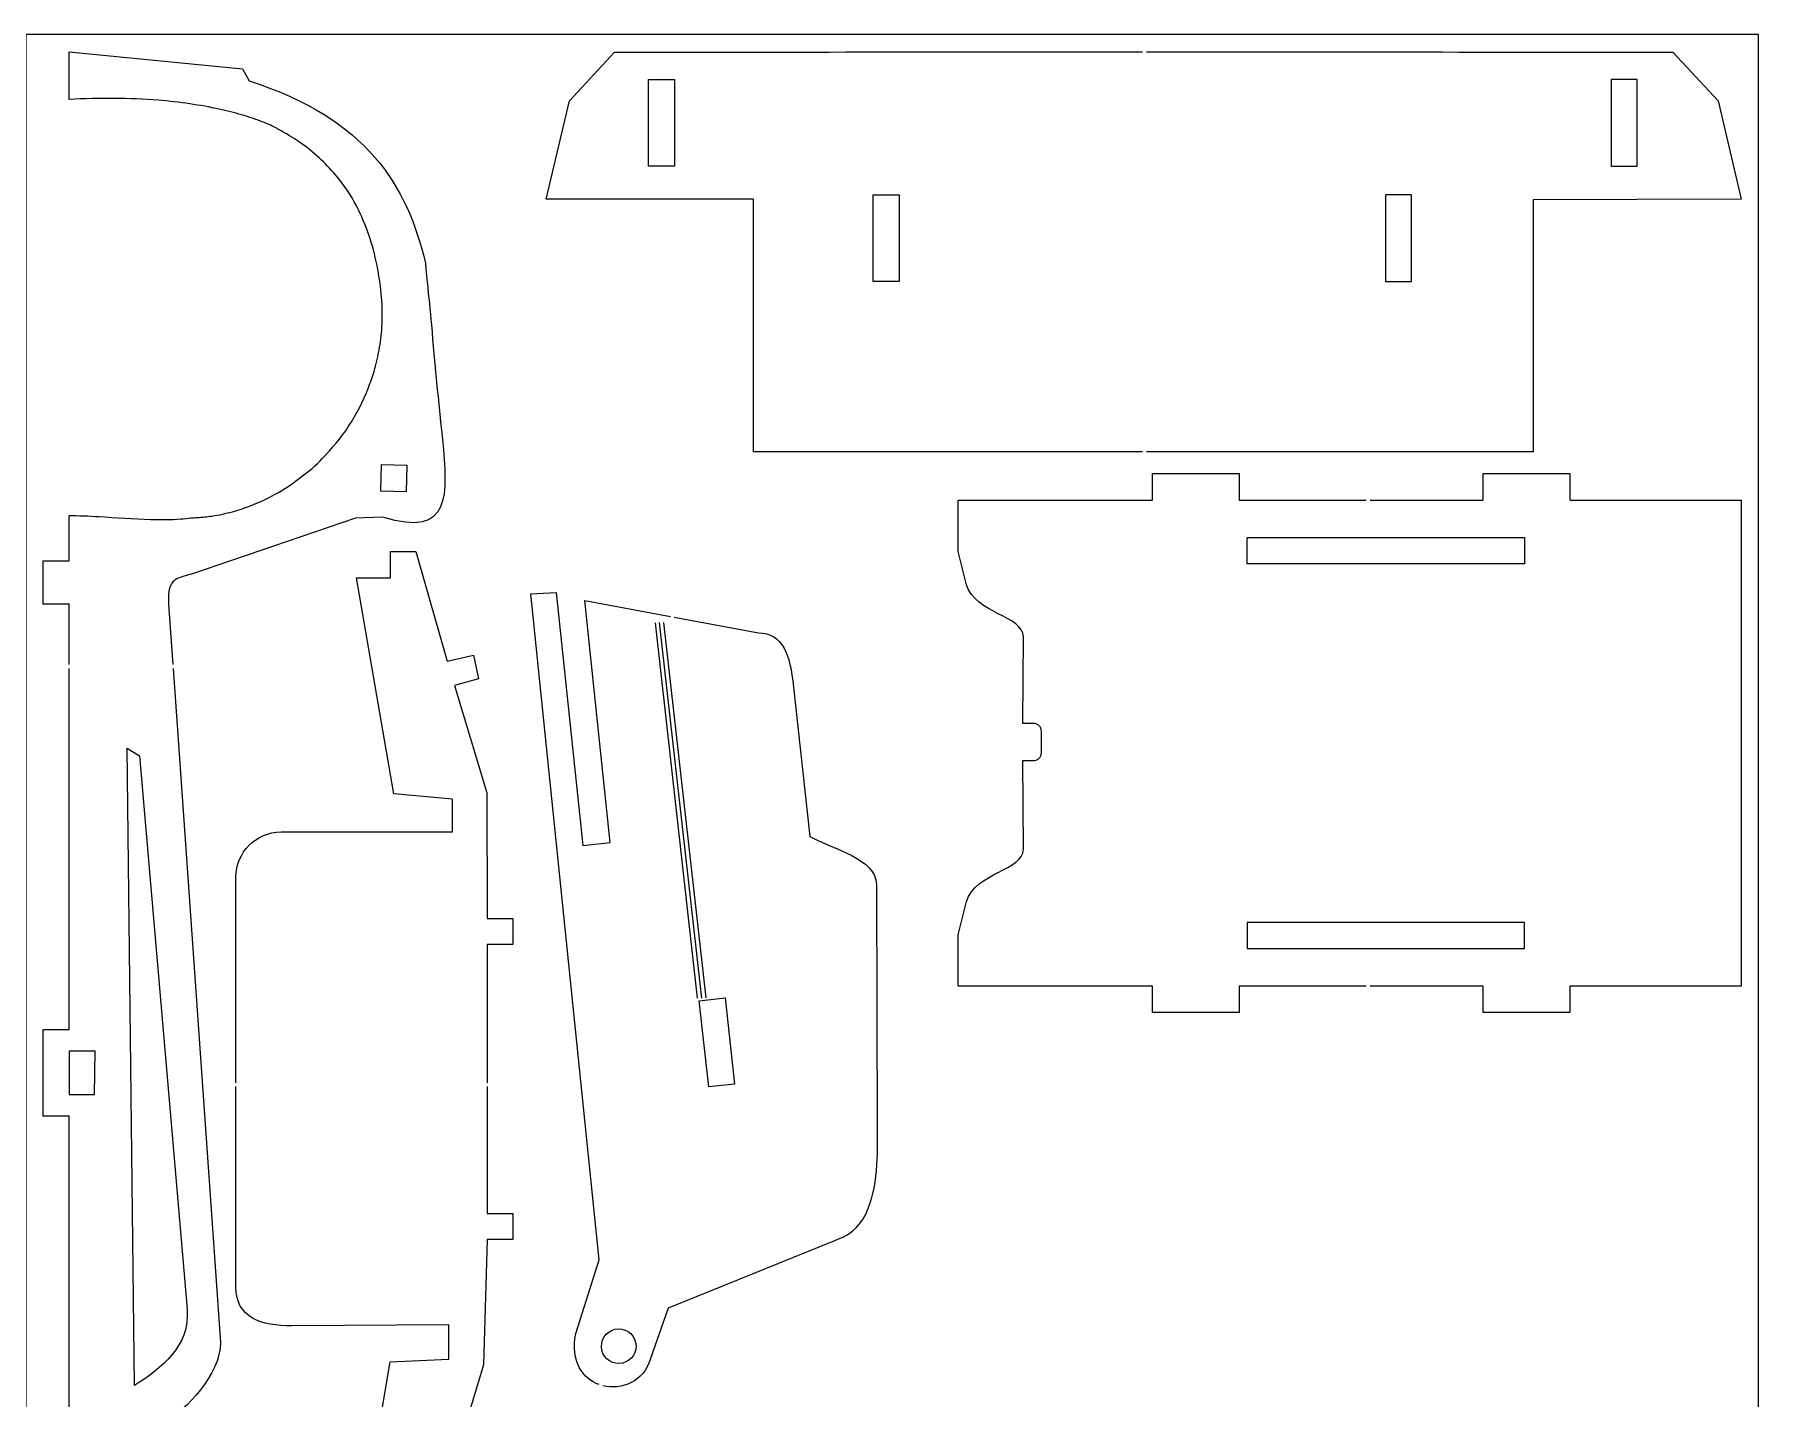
# Model space of a CAD drawing. Header units: centimetres. Extents: x -36.3 to 43.7, y -27.7 to 32.3.
# Drawn here: x 23.75 to 43.65, y 16.59 to 32.33 of the extents above; entities that cross this region are included whole.
import ezdxf

# ---------------------------------------------------------------- set-up
doc = ezdxf.new("R2010")
doc.units = ezdxf.units.CM
doc.header["$MEASUREMENT"] = 0
doc.layers.add('layer 1', color=7, linetype='Continuous')

msp = doc.modelspace()

# ---------------------------------------------------------------- linework, layer by layer
at = {"layer": 'layer 1', "color": 250, "lineweight": 20}
msp.add_open_spline([(23.65371, 2.33283), (23.65371, 2.33283), (23.65371, 32.33283), (23.65371, 32.33283), (23.65371, 32.33283), (43.65371, 32.33283), (43.65371, 32.33283), (43.65371, 32.33283), (43.65371, 2.33283), (43.65371, 2.33283), (43.65371, 2.33283), (23.65371, 2.33283), (23.65371, 2.33283)], degree=3, knots=[0, 0, 0, 0, 0.25, 0.25, 0.25, 0.5, 0.5, 0.5, 0.75, 0.75, 0.75, 1, 1, 1, 1], dxfattribs=at)
at = {"layer": 'layer 1', "color": 250, "lineweight": 9}
for points, knots in [([(24.15466, 25.06369), (24.15466, 25.06369), (24.15466, 25.75914), (24.15466, 25.75914), (24.15466, 25.75914), (23.85371, 25.75914), (23.85371, 25.75914), (23.85371, 25.75914), (23.85371, 26.25914), (23.85371, 26.25914), (23.85371, 26.25914), (24.15466, 26.25914), (24.15466, 26.25914), (24.15466, 26.25914), (24.15466, 26.78188), (24.15466, 26.78188), (24.26189, 26.78035), (24.37702, 26.776), (24.49553, 26.7691), (24.6927, 26.75763), (24.89929, 26.74128), (25.09461, 26.73566), (25.21574, 26.73217), (25.33312, 26.7338), (25.44119, 26.742), (25.48095, 26.74501), (25.51989, 26.7514), (25.55668, 26.75521), (25.5828, 26.75791), (25.60639, 26.75448), (25.63092, 26.75799), (25.68963, 26.75992), (25.74555, 26.76733), (25.79936, 26.77516), (25.88441, 26.78753), (25.96403, 26.80413), (26.03947, 26.82548), (26.17578, 26.86407), (26.29893, 26.91271), (26.41738, 26.96784), (26.56518, 27.03664), (26.69852, 27.12151), (26.83288, 27.22587), (26.91495, 27.28961), (27.00161, 27.3549), (27.07997, 27.44502), (27.29892, 27.66083), (27.48428, 27.93298), (27.60846, 28.25897), (27.63157, 28.31966), (27.65671, 28.38117), (27.67442, 28.44646), (27.69605, 28.52624), (27.71676, 28.60708), (27.73237, 28.6905), (27.74034, 28.73309), (27.74363, 28.77818), (27.75201, 28.82041), (27.75633, 28.86561), (27.76187, 28.90955), (27.76435, 28.9535), (27.77791, 29.19334), (27.75524, 29.41609), (27.71644, 29.62209), (27.67081, 29.86428), (27.59845, 30.09576), (27.49401, 30.30725), (27.43159, 30.43366), (27.3587, 30.55366), (27.27034, 30.66261), (27.15839, 30.80066), (27.02926, 30.93181), (26.87712, 31.04454), (26.81269, 31.09228), (26.74332, 31.13785), (26.67208, 31.18118), (26.64183, 31.19958), (26.6096, 31.21307), (26.57992, 31.23352), (26.5692, 31.23806), (26.55895, 31.24479), (26.54828, 31.25038), (26.52631, 31.26188), (26.50378, 31.27342), (26.48064, 31.28471), (26.44328, 31.30295), (26.40333, 31.3176), (26.36234, 31.33357), (26.29438, 31.36006), (26.22048, 31.38342), (26.1444, 31.40541), (26.06145, 31.42938), (25.97556, 31.45166), (25.88522, 31.47117), (25.66823, 31.51804), (25.43153, 31.55377), (25.18386, 31.57363), (24.85127, 31.6003), (24.49944, 31.60073), (24.15466, 31.58292), (24.15466, 31.58292), (24.15466, 32.13283), (24.15466, 32.13283), (24.15466, 32.13283), (26.15466, 31.93749), (26.15466, 31.93749), (26.15466, 31.93749), (26.23132, 31.79731), (26.23132, 31.79731), (27.60062, 31.35973), (28.05411, 30.57672), (28.26442, 29.70725), (28.26518, 29.70412), (28.2656, 29.70089), (28.26587, 29.69763), (28.26632, 29.69226), (28.26641, 29.68676), (28.26694, 29.6813), (28.26872, 29.66324), (28.27053, 29.6447), (28.27219, 29.62728), (28.27716, 29.57501), (28.28184, 29.52484), (28.28721, 29.47251), (28.3041, 29.30812), (28.32049, 29.1436), (28.33476, 28.98273), (28.37437, 28.53635), (28.4144, 28.10219), (28.46346, 27.65696), (28.51701, 27.0345), (28.57761, 26.50782), (27.77391, 26.76301), (27.77391, 26.76301), (27.45747, 26.74942), (27.45747, 26.74942), (27.45747, 26.74942), (25.56551, 26.10595), (25.56551, 26.10595), (25.37394, 26.04428), (25.27351, 26.0581), (25.3055, 25.70208), (25.3055, 25.70208), (25.35063, 25.06204), (25.35063, 25.06204)], [0, 0, 0, 0, 0.02083333, 0.02083333, 0.02083333, 0.04166667, 0.04166667, 0.04166667, 0.0625, 0.0625, 0.0625, 0.08333333, 0.08333333, 0.08333333, 0.10416667, 0.10416667, 0.10416667, 0.125, 0.125, 0.125, 0.14583333, 0.14583333, 0.14583333, 0.16666667, 0.16666667, 0.16666667, 0.1875, 0.1875, 0.1875, 0.20833333, 0.20833333, 0.20833333, 0.22916667, 0.22916667, 0.22916667, 0.25, 0.25, 0.25, 0.27083333, 0.27083333, 0.27083333, 0.29166667, 0.29166667, 0.29166667, 0.3125, 0.3125, 0.3125, 0.33333333, 0.33333333, 0.33333333, 0.35416667, 0.35416667, 0.35416667, 0.375, 0.375, 0.375, 0.39583333, 0.39583333, 0.39583333, 0.41666667, 0.41666667, 0.41666667, 0.4375, 0.4375, 0.4375, 0.45833333, 0.45833333, 0.45833333, 0.47916667, 0.47916667, 0.47916667, 0.5, 0.5, 0.5, 0.52083333, 0.52083333, 0.52083333, 0.54166667, 0.54166667, 0.54166667, 0.5625, 0.5625, 0.5625, 0.58333333, 0.58333333, 0.58333333, 0.60416667, 0.60416667, 0.60416667, 0.625, 0.625, 0.625, 0.64583333, 0.64583333, 0.64583333, 0.66666667, 0.66666667, 0.66666667, 0.6875, 0.6875, 0.6875, 0.70833333, 0.70833333, 0.70833333, 0.72916667, 0.72916667, 0.72916667, 0.75, 0.75, 0.75, 0.77083333, 0.77083333, 0.77083333, 0.79166667, 0.79166667, 0.79166667, 0.8125, 0.8125, 0.8125, 0.83333333, 0.83333333, 0.83333333, 0.85416667, 0.85416667, 0.85416667, 0.875, 0.875, 0.875, 0.89583333, 0.89583333, 0.89583333, 0.91666667, 0.91666667, 0.91666667, 0.9375, 0.9375, 0.9375, 0.95833333, 0.95833333, 0.95833333, 0.97916667, 0.97916667, 0.97916667, 1, 1, 1, 1]), ([(36.54504, 27.51673), (35.05455, 27.51673), (33.56812, 27.51673), (32.05371, 27.51673), (32.05371, 27.51673), (32.05371, 30.43232), (32.05371, 30.43232), (32.05371, 30.43232), (29.6615, 30.43232), (29.6615, 30.43232), (29.6615, 30.43232), (29.92907, 31.56833), (29.92907, 31.56833), (29.92907, 31.56833), (30.44864, 32.1278), (30.44864, 32.1278), (32.43008, 32.13015), (34.59065, 32.13283), (36.54504, 32.13283)], [0, 0, 0, 0, 0.16666667, 0.16666667, 0.16666667, 0.33333333, 0.33333333, 0.33333333, 0.5, 0.5, 0.5, 0.66666667, 0.66666667, 0.66666667, 0.83333333, 0.83333333, 0.83333333, 1, 1, 1, 1]), ([(36.59004, 32.13283), (38.52747, 32.13282), (40.70232, 32.13013), (42.66657, 32.1278), (42.66657, 32.1278), (43.18614, 31.56833), (43.18614, 31.56833), (43.18614, 31.56833), (43.45371, 30.43232), (43.45371, 30.43232), (43.45371, 30.43232), (41.05371, 30.42583), (41.05371, 30.42583), (41.05371, 30.42583), (41.05371, 27.51673), (41.05371, 27.51673), (39.55653, 27.51673), (38.06358, 27.51673), (36.59004, 27.51673)], [0, 0, 0, 0, 0.16666667, 0.16666667, 0.16666667, 0.33333333, 0.33333333, 0.33333333, 0.5, 0.5, 0.5, 0.66666667, 0.66666667, 0.66666667, 0.83333333, 0.83333333, 0.83333333, 1, 1, 1, 1]), ([(31.14122, 31.8123), (31.14122, 31.8123), (30.84122, 31.8123), (30.84122, 31.8123), (30.84122, 31.8123), (30.84122, 30.8123), (30.84122, 30.8123), (30.84122, 30.8123), (31.14122, 30.8123), (31.14122, 30.8123), (31.14122, 30.8123), (31.14122, 31.8123), (31.14122, 31.8123)], [0, 0, 0, 0, 0.25, 0.25, 0.25, 0.5, 0.5, 0.5, 0.75, 0.75, 0.75, 1, 1, 1, 1]), ([(41.9514, 31.8123), (41.9514, 31.8123), (42.2514, 31.8123), (42.2514, 31.8123), (42.2514, 31.8123), (42.2514, 30.8123), (42.2514, 30.8123), (42.2514, 30.8123), (41.9514, 30.8123), (41.9514, 30.8123), (41.9514, 30.8123), (41.9514, 31.8123), (41.9514, 31.8123)], [0, 0, 0, 0, 0.25, 0.25, 0.25, 0.5, 0.5, 0.5, 0.75, 0.75, 0.75, 1, 1, 1, 1]), ([(33.73596, 30.4834), (33.73596, 30.4834), (33.43596, 30.4834), (33.43596, 30.4834), (33.43596, 30.4834), (33.43596, 29.4834), (33.43596, 29.4834), (33.43596, 29.4834), (33.73596, 29.4834), (33.73596, 29.4834), (33.73596, 29.4834), (33.73596, 30.4834), (33.73596, 30.4834)], [0, 0, 0, 0, 0.25, 0.25, 0.25, 0.5, 0.5, 0.5, 0.75, 0.75, 0.75, 1, 1, 1, 1]), ([(39.34826, 30.4834), (39.34826, 30.4834), (39.64826, 30.4834), (39.64826, 30.4834), (39.64826, 30.4834), (39.64826, 29.4834), (39.64826, 29.4834), (39.64826, 29.4834), (39.34826, 29.4834), (39.34826, 29.4834), (39.34826, 29.4834), (39.34826, 30.4834), (39.34826, 30.4834)], [0, 0, 0, 0, 0.25, 0.25, 0.25, 0.5, 0.5, 0.5, 0.75, 0.75, 0.75, 1, 1, 1, 1]), ([(27.7465, 27.06636), (27.7465, 27.06636), (27.75372, 27.36628), (27.75372, 27.36628), (27.75372, 27.36628), (28.05363, 27.35905), (28.05363, 27.35905), (28.05363, 27.35905), (28.0464, 27.05915), (28.0464, 27.05915), (28.0464, 27.05915), (27.7465, 27.06636), (27.7465, 27.06636)], [0, 0, 0, 0, 0.25, 0.25, 0.25, 0.5, 0.5, 0.5, 0.75, 0.75, 0.75, 1, 1, 1, 1]), ([(39.12497, 21.34985), (39.12497, 21.34985), (37.6599, 21.34985), (37.6599, 21.34985), (37.6599, 21.34985), (37.6599, 21.04445), (37.6599, 21.04445), (37.6599, 21.04445), (36.6599, 21.04445), (36.6599, 21.04445), (36.6599, 21.04445), (36.6599, 21.34985), (36.6599, 21.34985), (36.6599, 21.34985), (34.41417, 21.34985), (34.41417, 21.34985), (34.41417, 21.34985), (34.41417, 21.94287), (34.41417, 21.94287), (34.41417, 21.94287), (34.51057, 22.32623), (34.51057, 22.32623), (34.61454, 22.66475), (35.16916, 22.68322), (35.16797, 22.92887), (35.16797, 22.92887), (35.16301, 23.95285), (35.16301, 23.95285), (35.16301, 23.95285), (35.28732, 23.95285), (35.28732, 23.95285), (35.33656, 23.95285), (35.37696, 23.99348), (35.37696, 24.04316), (35.37696, 24.12561), (35.37696, 24.20806), (35.37696, 24.29051), (35.37696, 24.34019), (35.33663, 24.38082), (35.28732, 24.38082), (35.28732, 24.38082), (35.16301, 24.38082), (35.16301, 24.38082), (35.16301, 24.38082), (35.16797, 25.38006), (35.16797, 25.38006), (35.16918, 25.62571), (34.61454, 25.64418), (34.51057, 25.9827), (34.51057, 25.9827), (34.41417, 26.36605), (34.41417, 26.36605), (34.41417, 26.36605), (34.41417, 26.95908), (34.41417, 26.95908), (34.41417, 26.95908), (36.6599, 26.95908), (36.6599, 26.95908), (36.6599, 26.95908), (36.6599, 27.26448), (36.6599, 27.26448), (36.6599, 27.26448), (37.6599, 27.26448), (37.6599, 27.26448), (37.6599, 27.26448), (37.6599, 26.95908), (37.6599, 26.95908), (37.6599, 26.95908), (39.12497, 26.95908), (39.12497, 26.95908)], [0, 0, 0, 0, 0.04347826, 0.04347826, 0.04347826, 0.08695652, 0.08695652, 0.08695652, 0.13043478, 0.13043478, 0.13043478, 0.17391304, 0.17391304, 0.17391304, 0.2173913, 0.2173913, 0.2173913, 0.26086957, 0.26086957, 0.26086957, 0.30434783, 0.30434783, 0.30434783, 0.34782609, 0.34782609, 0.34782609, 0.39130435, 0.39130435, 0.39130435, 0.43478261, 0.43478261, 0.43478261, 0.47826087, 0.47826087, 0.47826087, 0.52173913, 0.52173913, 0.52173913, 0.56521739, 0.56521739, 0.56521739, 0.60869565, 0.60869565, 0.60869565, 0.65217391, 0.65217391, 0.65217391, 0.69565217, 0.69565217, 0.69565217, 0.73913043, 0.73913043, 0.73913043, 0.7826087, 0.7826087, 0.7826087, 0.82608696, 0.82608696, 0.82608696, 0.86956522, 0.86956522, 0.86956522, 0.91304348, 0.91304348, 0.91304348, 0.95652174, 0.95652174, 0.95652174, 1, 1, 1, 1]), ([(39.16997, 26.95908), (39.16997, 26.95908), (40.47541, 26.95908), (40.47541, 26.95908), (40.47541, 26.95908), (40.47541, 27.26448), (40.47541, 27.26448), (40.47541, 27.26448), (41.47541, 27.26448), (41.47541, 27.26448), (41.47541, 27.26448), (41.47541, 26.95908), (41.47541, 26.95908), (41.47541, 26.95908), (43.45371, 26.95908), (43.45371, 26.95908), (43.45371, 25.02934), (43.45371, 23.27959), (43.45371, 21.34985), (43.45371, 21.34985), (41.47541, 21.34985), (41.47541, 21.34985), (41.47541, 21.34985), (41.47541, 21.04445), (41.47541, 21.04445), (41.47541, 21.04445), (40.47541, 21.04445), (40.47541, 21.04445), (40.47541, 21.04445), (40.47541, 21.34985), (40.47541, 21.34985), (40.47541, 21.34985), (39.16997, 21.34985), (39.16997, 21.34985)], [0, 0, 0, 0, 0.09090909, 0.09090909, 0.09090909, 0.18181818, 0.18181818, 0.18181818, 0.27272727, 0.27272727, 0.27272727, 0.36363636, 0.36363636, 0.36363636, 0.45454545, 0.45454545, 0.45454545, 0.54545455, 0.54545455, 0.54545455, 0.63636364, 0.63636364, 0.63636364, 0.72727273, 0.72727273, 0.72727273, 0.81818182, 0.81818182, 0.81818182, 0.90909091, 0.90909091, 0.90909091, 1, 1, 1, 1]), ([(40.95294, 26.52636), (40.95294, 26.52636), (37.75294, 26.52636), (37.75294, 26.52636), (37.75294, 26.52636), (37.75294, 26.22408), (37.75294, 26.22408), (37.75294, 26.22408), (40.95294, 26.22408), (40.95294, 26.22408), (40.95294, 26.22408), (40.95294, 26.52636), (40.95294, 26.52636)], [0, 0, 0, 0, 0.25, 0.25, 0.25, 0.5, 0.5, 0.5, 0.75, 0.75, 0.75, 1, 1, 1, 1]), ([(26.07822, 20.23485), (26.07822, 20.23485), (26.07822, 22.60737), (26.07822, 22.60737), (26.07822, 22.89429), (26.31297, 23.12903), (26.59988, 23.12903), (26.59988, 23.12903), (28.57822, 23.12903), (28.57822, 23.12903), (28.57822, 23.12903), (28.57822, 23.50858), (28.57822, 23.50858), (28.57822, 23.50858), (27.8999, 23.56757), (27.8999, 23.56757), (27.8999, 23.56757), (27.4723, 26.0619), (27.4723, 26.0619), (27.4723, 26.0619), (27.86427, 26.0619), (27.86427, 26.0619), (27.86427, 26.0619), (27.86427, 26.36668), (27.86427, 26.36668), (27.86427, 26.36668), (28.15527, 26.36478), (28.15527, 26.36478), (28.15527, 26.36478), (28.51754, 25.0998), (28.51754, 25.0998), (28.51754, 25.0998), (28.82043, 25.17107), (28.82043, 25.17107), (28.82043, 25.17107), (28.87982, 24.89788), (28.87982, 24.89788), (28.87982, 24.89788), (28.60069, 24.82067), (28.60069, 24.82067), (28.60069, 24.82067), (28.97318, 23.57903), (28.97318, 23.57903), (28.97318, 23.57903), (28.97822, 22.13118), (28.97822, 22.13118), (28.97822, 22.13118), (29.27635, 22.13118), (29.27635, 22.13118), (29.27635, 22.13118), (29.27635, 21.83118), (29.27635, 21.83118), (29.27635, 21.83118), (28.97822, 21.83118), (28.97822, 21.83118), (28.97822, 21.83118), (28.97822, 20.23485), (28.97822, 20.23485)], [0, 0, 0, 0, 0.05263158, 0.05263158, 0.05263158, 0.10526316, 0.10526316, 0.10526316, 0.15789474, 0.15789474, 0.15789474, 0.21052632, 0.21052632, 0.21052632, 0.26315789, 0.26315789, 0.26315789, 0.31578947, 0.31578947, 0.31578947, 0.36842105, 0.36842105, 0.36842105, 0.42105263, 0.42105263, 0.42105263, 0.47368421, 0.47368421, 0.47368421, 0.52631579, 0.52631579, 0.52631579, 0.57894737, 0.57894737, 0.57894737, 0.63157895, 0.63157895, 0.63157895, 0.68421053, 0.68421053, 0.68421053, 0.73684211, 0.73684211, 0.73684211, 0.78947368, 0.78947368, 0.78947368, 0.84210526, 0.84210526, 0.84210526, 0.89473684, 0.89473684, 0.89473684, 0.94736842, 0.94736842, 0.94736842, 1, 1, 1, 1]), ([(30.27002, 16.75095), (30.08206, 16.81869), (29.93889, 17.01377), (30.00155, 17.34211), (30.00155, 17.34211), (30.27349, 18.18955), (30.27349, 18.18955), (30.27349, 18.18955), (29.48463, 25.87638), (29.48463, 25.87638), (29.48463, 25.87638), (29.77509, 25.89244), (29.77509, 25.89244), (29.77509, 25.89244), (30.08217, 22.97258), (30.08217, 22.97258), (30.08217, 22.97258), (30.40041, 23.00605), (30.40041, 23.00605), (30.40041, 23.00605), (30.10673, 25.79861), (30.10673, 25.79861), (30.10673, 25.79861), (31.0936, 25.61538), (31.0936, 25.61538)], [0, 0, 0, 0, 0.125, 0.125, 0.125, 0.25, 0.25, 0.25, 0.375, 0.375, 0.375, 0.5, 0.5, 0.5, 0.625, 0.625, 0.625, 0.75, 0.75, 0.75, 0.875, 0.875, 0.875, 1, 1, 1, 1]), ([(31.13801, 25.60717), (31.13801, 25.60717), (32.11106, 25.42754), (32.11106, 25.42754), (32.38977, 25.41877), (32.47507, 25.1903), (32.51381, 24.8002), (32.51381, 24.8002), (32.70429, 23.07597), (32.70429, 23.07597), (32.97476, 22.93156), (33.47122, 22.81681), (33.47191, 22.52442), (33.47191, 22.52442), (33.47891, 19.65905), (33.47891, 19.65905), (33.48579, 19.36442), (33.47956, 18.94302), (33.31512, 18.66134), (33.18705, 18.49194), (33.14762, 18.47168), (32.98869, 18.41083), (32.98869, 18.41083), (31.06898, 17.63232), (31.06898, 17.63232), (31.06898, 17.63232), (30.86114, 17.0426), (30.86114, 17.0426), (30.78782, 16.78812), (30.53059, 16.6837), (30.31397, 16.7376)], [0, 0, 0, 0, 0.1, 0.1, 0.1, 0.2, 0.2, 0.2, 0.3, 0.3, 0.3, 0.4, 0.4, 0.4, 0.5, 0.5, 0.5, 0.6, 0.6, 0.6, 0.7, 0.7, 0.7, 0.8, 0.8, 0.8, 0.9, 0.9, 0.9, 1, 1, 1, 1]), ([(27.73663, 11.09409), (27.74784, 11.22155), (27.75375, 11.35272), (27.7514, 11.49458), (27.74788, 11.60918), (27.74, 11.73722), (27.72596, 11.8442), (27.68494, 12.15656), (27.60085, 12.44076), (27.47018, 12.68938), (27.36918, 12.88155), (27.23956, 13.05196), (27.08524, 13.20111), (26.83953, 13.43858), (26.52028, 13.61306), (26.15896, 13.74568), (25.99444, 13.80607), (25.81806, 13.84853), (25.63034, 13.88478), (25.4579, 13.91807), (25.2754, 13.94402), (25.08185, 13.96057), (24.96391, 13.97066), (24.84185, 13.97856), (24.71551, 13.98252), (24.5373, 13.98812), (24.35051, 13.98694), (24.15466, 13.98188), (24.15466, 13.98188), (24.15466, 14.48733), (24.15466, 14.48733), (24.15466, 14.48733), (23.85371, 14.48733), (23.85371, 14.48733), (23.85371, 14.48733), (23.85371, 14.98733), (23.85371, 14.98733), (23.85371, 14.98733), (24.15466, 14.98733), (24.15466, 14.98733), (24.15466, 14.98733), (24.15466, 15.41405), (24.15466, 15.41405), (24.15466, 15.41405), (24.45437, 15.41405), (24.45437, 15.41405), (24.45437, 15.41405), (24.45437, 15.94368), (24.45437, 15.94368), (24.45437, 15.94368), (24.15466, 15.94368), (24.15466, 15.94368), (24.15466, 15.94368), (24.15466, 19.84851), (24.15466, 19.84851), (24.15466, 19.84851), (23.85371, 19.84851), (23.85371, 19.84851), (23.85371, 19.84851), (23.85371, 20.84851), (23.85371, 20.84851), (23.85371, 20.84851), (24.15466, 20.84851), (24.15466, 20.84851), (24.15466, 20.84851), (24.15466, 25.01703), (24.15466, 25.01703)], [0, 0, 0, 0, 0.04545455, 0.04545455, 0.04545455, 0.09090909, 0.09090909, 0.09090909, 0.13636364, 0.13636364, 0.13636364, 0.18181818, 0.18181818, 0.18181818, 0.22727273, 0.22727273, 0.22727273, 0.27272727, 0.27272727, 0.27272727, 0.31818182, 0.31818182, 0.31818182, 0.36363636, 0.36363636, 0.36363636, 0.40909091, 0.40909091, 0.40909091, 0.45454545, 0.45454545, 0.45454545, 0.5, 0.5, 0.5, 0.54545455, 0.54545455, 0.54545455, 0.59090909, 0.59090909, 0.59090909, 0.63636364, 0.63636364, 0.63636364, 0.68181818, 0.68181818, 0.68181818, 0.72727273, 0.72727273, 0.72727273, 0.77272727, 0.77272727, 0.77272727, 0.81818182, 0.81818182, 0.81818182, 0.86363636, 0.86363636, 0.86363636, 0.90909091, 0.90909091, 0.90909091, 0.95454545, 0.95454545, 0.95454545, 1, 1, 1, 1]), ([(25.3538, 25.01704), (25.3538, 25.01704), (25.90231, 17.23757), (25.90231, 17.23757), (25.89654, 16.85704), (25.49178, 16.45453), (25.28532, 16.3388), (25.28532, 16.3388), (25.86275, 14.79591), (25.86275, 14.79591), (27.23977, 14.46666), (28.34722, 13.027), (28.422, 11.60928), (28.43128, 11.43345), (28.43057, 11.26468), (28.41971, 11.10241)], [0, 0, 0, 0, 0.2, 0.2, 0.2, 0.4, 0.4, 0.4, 0.6, 0.6, 0.6, 0.8, 0.8, 0.8, 1, 1, 1, 1]), ([(25.51523, 17.62314), (25.51523, 17.62314), (24.9654, 24.00938), (24.9654, 24.00938), (24.9654, 24.00938), (24.82529, 24.09769), (24.82529, 24.09769), (24.82529, 24.09769), (24.90894, 16.7399), (24.90894, 16.7399), (25.21972, 16.94496), (25.55226, 17.19297), (25.51523, 17.62314)], [0, 0, 0, 0, 0.25, 0.25, 0.25, 0.5, 0.5, 0.5, 0.75, 0.75, 0.75, 1, 1, 1, 1]), ([(40.95294, 21.78257), (40.95294, 21.78257), (37.75294, 21.78257), (37.75294, 21.78257), (37.75294, 21.78257), (37.75294, 22.08484), (37.75294, 22.08484), (37.75294, 22.08484), (40.95294, 22.08484), (40.95294, 22.08484), (40.95294, 22.08484), (40.95294, 21.78257), (40.95294, 21.78257)], [0, 0, 0, 0, 0.25, 0.25, 0.25, 0.5, 0.5, 0.5, 0.75, 0.75, 0.75, 1, 1, 1, 1]), ([(31.53654, 20.18659), (31.53654, 20.18659), (31.83466, 20.2197), (31.83466, 20.2197), (31.83466, 20.2197), (31.72429, 21.21359), (31.72429, 21.21359), (31.72429, 21.21359), (31.42612, 21.18049), (31.42612, 21.18049), (31.42612, 21.18049), (31.53654, 20.18659), (31.53654, 20.18659)], [0, 0, 0, 0, 0.25, 0.25, 0.25, 0.5, 0.5, 0.5, 0.75, 0.75, 0.75, 1, 1, 1, 1]), ([(24.15466, 20.09737), (24.15466, 20.09737), (24.15466, 20.59736), (24.15466, 20.59736), (24.15466, 20.59736), (24.45437, 20.59736), (24.45437, 20.59736), (24.45437, 20.59736), (24.44832, 20.09737), (24.44832, 20.09737), (24.44832, 20.09737), (24.15466, 20.09737), (24.15466, 20.09737)], [0, 0, 0, 0, 0.25, 0.25, 0.25, 0.5, 0.5, 0.5, 0.75, 0.75, 0.75, 1, 1, 1, 1]), ([(28.97822, 20.18985), (28.97822, 20.18985), (28.97822, 18.72687), (28.97822, 18.72687), (28.97822, 18.72687), (29.27635, 18.72687), (29.27635, 18.72687), (29.27635, 18.72687), (29.27635, 18.42687), (29.27635, 18.42687), (29.27635, 18.42687), (28.97822, 18.42687), (28.97822, 18.42687), (28.97822, 18.42687), (28.93822, 16.97903), (28.93822, 16.97903), (28.93822, 16.97903), (28.56069, 15.73063), (28.56069, 15.73063), (28.56069, 15.73063), (28.83982, 15.65342), (28.83982, 15.65342), (28.83982, 15.65342), (28.78043, 15.38023), (28.78043, 15.38023), (28.78043, 15.38023), (28.47754, 15.4515), (28.47754, 15.4515), (28.47754, 15.4515), (28.11527, 14.18652), (28.11527, 14.18652), (28.11527, 14.18652), (27.82427, 14.19578), (27.82427, 14.19578), (27.82427, 14.19578), (27.82427, 14.4894), (27.82427, 14.4894), (27.82427, 14.4894), (27.4323, 14.4894), (27.4323, 14.4894), (27.4323, 14.4894), (27.8599, 17.01373), (27.8599, 17.01373), (27.8599, 17.01373), (28.53822, 17.04272), (28.53822, 17.04272), (28.53822, 17.04272), (28.53822, 17.43903), (28.53822, 17.43903), (28.53822, 17.43903), (26.72689, 17.42903), (26.72689, 17.42903), (26.37013, 17.42707), (26.07822, 17.52249), (26.07822, 17.87926), (26.07822, 17.87926), (26.07822, 20.18985), (26.07822, 20.18985)], [0, 0, 0, 0, 0.05263158, 0.05263158, 0.05263158, 0.10526316, 0.10526316, 0.10526316, 0.15789474, 0.15789474, 0.15789474, 0.21052632, 0.21052632, 0.21052632, 0.26315789, 0.26315789, 0.26315789, 0.31578947, 0.31578947, 0.31578947, 0.36842105, 0.36842105, 0.36842105, 0.42105263, 0.42105263, 0.42105263, 0.47368421, 0.47368421, 0.47368421, 0.52631579, 0.52631579, 0.52631579, 0.57894737, 0.57894737, 0.57894737, 0.63157895, 0.63157895, 0.63157895, 0.68421053, 0.68421053, 0.68421053, 0.73684211, 0.73684211, 0.73684211, 0.78947368, 0.78947368, 0.78947368, 0.84210526, 0.84210526, 0.84210526, 0.89473684, 0.89473684, 0.89473684, 0.94736842, 0.94736842, 0.94736842, 1, 1, 1, 1]), ([(30.50295, 16.99437), (30.61337, 16.99729), (30.70052, 17.08917), (30.6976, 17.19959), (30.69468, 17.31001), (30.60281, 17.39716), (30.49241, 17.39424), (30.38196, 17.39132), (30.29482, 17.29945), (30.29774, 17.18902), (30.30065, 17.0786), (30.39253, 16.99146), (30.50295, 16.99437)], [0, 0, 0, 0, 0.25, 0.25, 0.25, 0.5, 0.5, 0.5, 0.75, 0.75, 0.75, 1, 1, 1, 1])]:
    msp.add_open_spline(points, degree=3, knots=knots, dxfattribs=at)
at = {"layer": 'layer 1', "color": 242, "lineweight": 9}
for points in [[(31.40821, 21.21094), (31.40821, 21.21094), (30.92019, 25.54348), (30.92019, 25.54348)], [(31.45798, 21.21226), (31.45798, 21.21226), (30.96997, 25.5448), (30.96997, 25.5448)], [(31.50775, 21.21357), (31.50775, 21.21357), (31.01974, 25.54611), (31.01974, 25.54611)]]:
    msp.add_open_spline(points, degree=3, dxfattribs=at)

doc.saveas('drawing.dxf')
